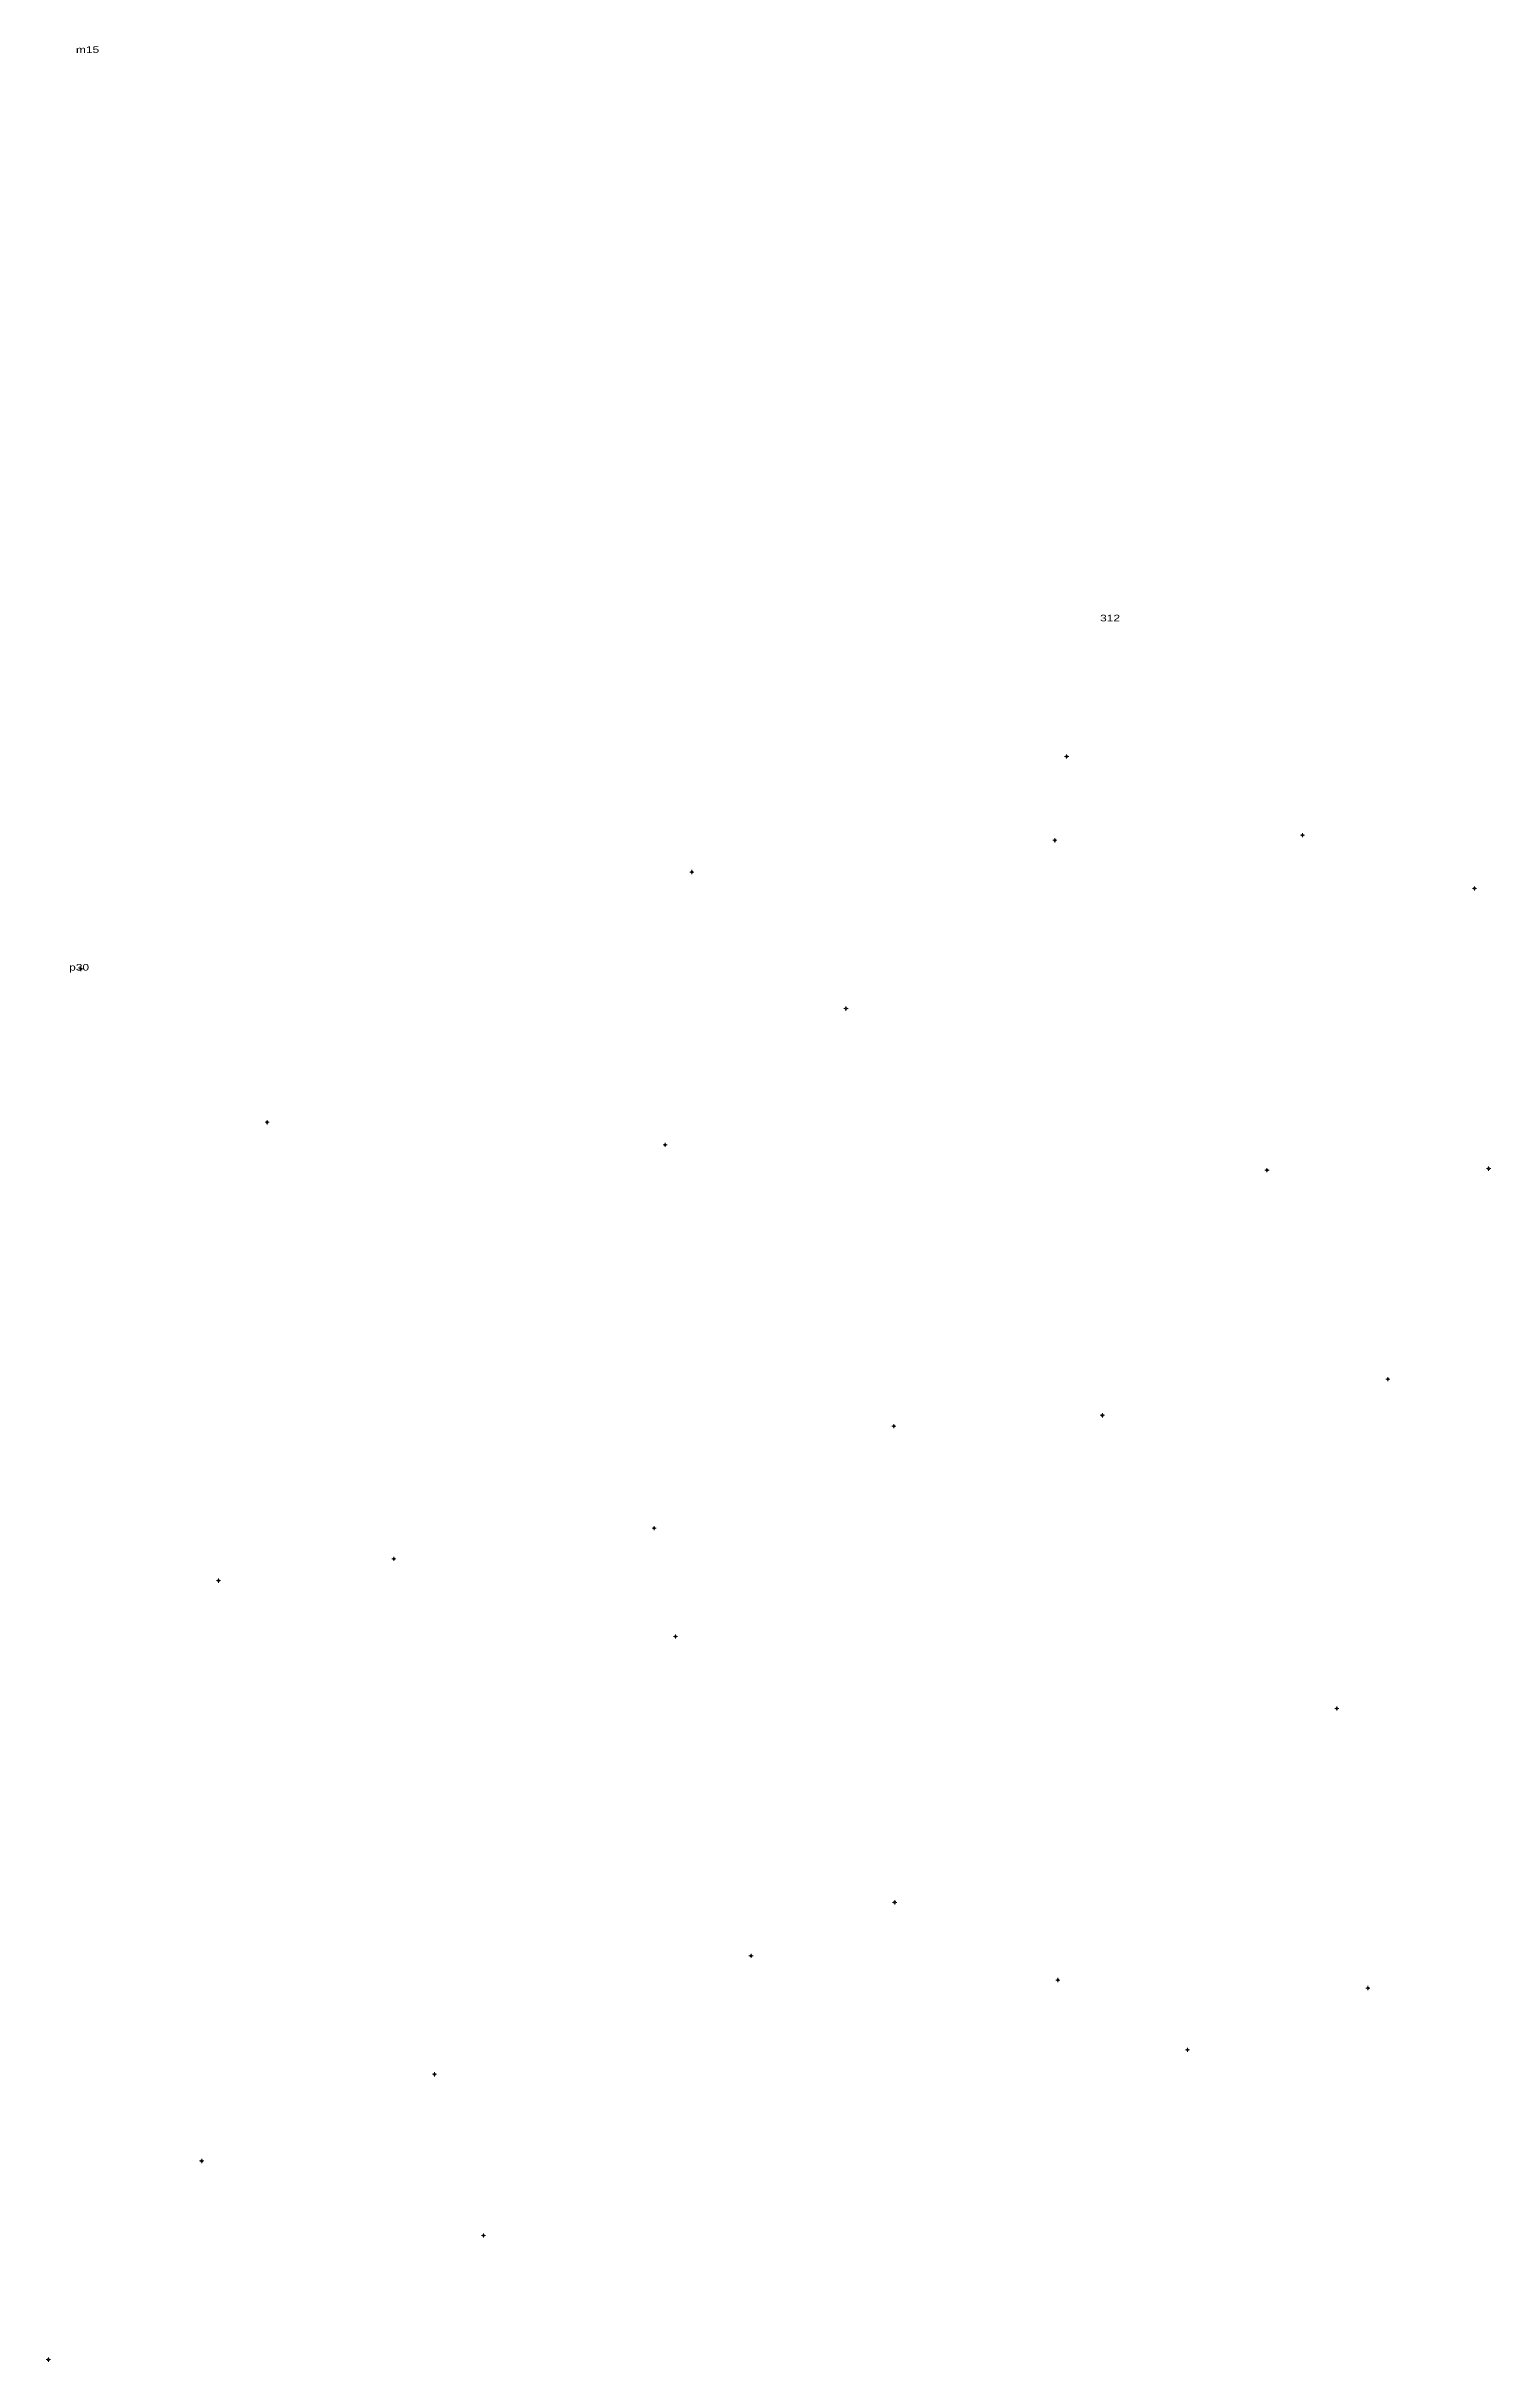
# Model space of a CAD drawing. Header units: metres. Extents: x 397680 to 399663, y 48567 to 49853.
# Drawn here: x 398740 to 399177, y 49001 to 49701 of the extents above; entities that cross this region are included whole.
import ezdxf
from ezdxf.enums import TextEntityAlignment as Align

# ---------------------------------------------------------------- set-up
doc = ezdxf.new("R2010")
doc.units = ezdxf.units.M
doc.header["$LTSCALE"] = 1.4
doc.layers.add('50', color=7, linetype='Continuous', lineweight=13)
doc.layers.add('52', color=7, linetype='Continuous')

msp = doc.modelspace()

# ---------------------------------------------------------------- hatches: boundary and pattern name
at = {"layer": '50'}
for points in [[(399048.555, 49486.198, 1), (399048.405, 49486.198, 1)], [(399048.555, 49486.198, 1), (399048.405, 49486.198, 1)], [(399045.013, 49460.865, 1), (399044.863, 49460.865, 1)], [(399045.013, 49460.865, 1), (399044.863, 49460.865, 1)], [(399119.826, 49462.438, 1), (399119.676, 49462.438, 1)], [(399119.826, 49462.438, 1), (399119.676, 49462.438, 1)], [(399119.826, 49462.438, 1), (399119.676, 49462.438, 1)], [(398935.344, 49451.289, 1), (398935.194, 49451.289, 1)], [(398935.344, 49451.289, 1), (398935.194, 49451.289, 1)], [(399171.79, 49446.34, 1), (399171.64, 49446.34, 1)], [(398750.734, 49422.009, 1), (398750.584, 49422.009, 1)], [(398981.9, 49410.027, 1), (398981.75, 49410.027, 1)], [(398981.9, 49410.027, 1), (398981.75, 49410.027, 1)], [(398807.056, 49375.681, 1), (398806.906, 49375.681, 1)], [(398927.271, 49368.854, 1), (398927.121, 49368.854, 1)], [(398927.271, 49368.854, 1), (398927.121, 49368.854, 1)], [(398927.271, 49368.854, 1), (398927.121, 49368.854, 1)], [(399176.035, 49361.682, 1), (399175.885, 49361.682, 1)], [(399109.068, 49361.212, 1), (399108.918, 49361.212, 1)], [(399109.068, 49361.212, 1), (399108.918, 49361.212, 1)], [(399145.562, 49298.051, 1), (399145.412, 49298.051, 1)], [(399059.346, 49287.166, 1), (399059.196, 49287.166, 1)], [(399059.346, 49287.166, 1), (399059.196, 49287.166, 1)], [(399059.346, 49287.166, 1), (399059.196, 49287.166, 1)], [(398996.35, 49283.857, 1), (398996.2, 49283.857, 1)], [(398996.35, 49283.857, 1), (398996.2, 49283.857, 1)], [(398923.979, 49253.083, 1), (398923.829, 49253.083, 1)], [(398923.979, 49253.083, 1), (398923.829, 49253.083, 1)], [(398923.979, 49253.083, 1), (398923.829, 49253.083, 1)], [(398845.323, 49243.81, 1), (398845.173, 49243.81, 1)], [(398792.324, 49237.208, 1), (398792.174, 49237.208, 1)], [(398792.324, 49237.208, 1), (398792.174, 49237.208, 1)], [(398930.375, 49220.352, 1), (398930.225, 49220.352, 1)], [(398930.375, 49220.352, 1), (398930.225, 49220.352, 1)], [(399130.166, 49198.568, 1), (399130.016, 49198.568, 1)], [(399130.166, 49198.568, 1), (399130.016, 49198.568, 1)], [(398996.613, 49140.025, 1), (398996.463, 49140.025, 1)], [(398996.613, 49140.025, 1), (398996.463, 49140.025, 1)], [(398996.613, 49140.025, 1), (398996.463, 49140.025, 1)], [(398953.202, 49123.874, 1), (398953.052, 49123.874, 1)], [(398953.202, 49123.874, 1), (398953.052, 49123.874, 1)], [(398953.202, 49123.874, 1), (398953.052, 49123.874, 1)], [(398953.202, 49123.874, 1), (398953.052, 49123.874, 1)], [(399045.915, 49116.563, 1), (399045.765, 49116.563, 1)], [(399045.915, 49116.563, 1), (399045.765, 49116.563, 1)], [(399045.915, 49116.563, 1), (399045.765, 49116.563, 1)], [(399139.573, 49114.131, 1), (399139.423, 49114.131, 1)], [(399085.087, 49095.449, 1), (399084.937, 49095.449, 1)], [(398857.583, 49088.076, 1), (398857.433, 49088.076, 1)], [(398857.583, 49088.076, 1), (398857.433, 49088.076, 1)], [(398857.583, 49088.076, 1), (398857.433, 49088.076, 1)], [(398857.583, 49088.076, 1), (398857.433, 49088.076, 1)], [(398787.271, 49061.898, 1), (398787.121, 49061.898, 1)], [(398787.271, 49061.898, 1), (398787.121, 49061.898, 1)], [(398872.394, 49039.379, 1), (398872.244, 49039.379, 1)], [(398740.952, 49001.885, 1), (398740.802, 49001.885, 1)]]:
    msp.add_hatch(color=256, dxfattribs=at).paths.add_polyline_path(points)

# ---------------------------------------------------------------- linework, layer by layer
for p, q in [((399048.17, 49486.2), (399047.86, 49486.2)), ((399048.17, 49486.2), (399047.86, 49486.2)), ((399048.48, 49486.82), (399048.48, 49486.51)), ((399048.48, 49486.82), (399048.48, 49486.51)), ((399048.48, 49485.89), (399048.48, 49485.57)), ((399048.48, 49485.89), (399048.48, 49485.57)), ((399049.1, 49486.2), (399048.79, 49486.2)), ((399049.1, 49486.2), (399048.79, 49486.2)), ((399044.63, 49460.86), (399044.31, 49460.86)), ((399044.63, 49460.86), (399044.31, 49460.86)), ((399044.94, 49461.49), (399044.94, 49461.18)), ((399044.94, 49461.49), (399044.94, 49461.18)), ((399044.94, 49460.55), (399044.94, 49460.24)), ((399044.94, 49460.55), (399044.94, 49460.24)), ((399045.56, 49460.86), (399045.25, 49460.86)), ((399045.56, 49460.86), (399045.25, 49460.86)), ((399119.44, 49462.44), (399119.13, 49462.44)), ((399119.44, 49462.44), (399119.13, 49462.44)), ((399119.44, 49462.44), (399119.13, 49462.44)), ((399119.75, 49463.06), (399119.75, 49462.75)), ((399119.75, 49463.06), (399119.75, 49462.75)), ((399119.75, 49463.06), (399119.75, 49462.75)), ((399119.75, 49462.13), (399119.75, 49461.81)), ((399119.75, 49462.13), (399119.75, 49461.81)), ((399119.75, 49462.13), (399119.75, 49461.81)), ((399120.38, 49462.44), (399120.06, 49462.44)), ((399120.38, 49462.44), (399120.06, 49462.44)), ((399120.38, 49462.44), (399120.06, 49462.44)), ((398934.96, 49451.29), (398934.64, 49451.29)), ((398934.96, 49451.29), (398934.64, 49451.29)), ((398935.27, 49451.91), (398935.27, 49451.6)), ((398935.27, 49451.91), (398935.27, 49451.6)), ((398935.27, 49450.98), (398935.27, 49450.66)), ((398935.27, 49450.98), (398935.27, 49450.66)), ((398935.89, 49451.29), (398935.58, 49451.29)), ((398935.89, 49451.29), (398935.58, 49451.29)), ((399171.4, 49446.34), (399171.09, 49446.34)), ((399171.72, 49446.96), (399171.72, 49446.65)), ((399171.72, 49446.03), (399171.72, 49445.71)), ((399172.34, 49446.34), (399172.03, 49446.34)), ((398750.35, 49422.01), (398750.03, 49422.01)), ((398750.66, 49422.63), (398750.66, 49422.32)), ((398750.66, 49421.7), (398750.66, 49421.38)), ((398751.28, 49422.01), (398750.97, 49422.01)), ((398981.82, 49410.65), (398981.82, 49410.34)), ((398981.82, 49410.65), (398981.82, 49410.34)), ((398981.51, 49410.03), (398981.2, 49410.03)), ((398981.51, 49410.03), (398981.2, 49410.03)), ((398981.82, 49409.71), (398981.82, 49409.4)), ((398981.82, 49409.71), (398981.82, 49409.4)), ((398982.45, 49410.03), (398982.14, 49410.03)), ((398982.45, 49410.03), (398982.14, 49410.03)), ((398806.67, 49375.68), (398806.36, 49375.68)), ((398806.98, 49376.31), (398806.98, 49375.99)), ((398807.61, 49375.68), (398807.29, 49375.68)), ((398806.98, 49375.37), (398806.98, 49375.06)), ((398926.88, 49368.85), (398926.57, 49368.85)), ((398926.88, 49368.85), (398926.57, 49368.85)), ((398926.88, 49368.85), (398926.57, 49368.85)), ((398927.2, 49369.48), (398927.2, 49369.17)), ((398927.2, 49369.48), (398927.2, 49369.17)), ((398927.2, 49369.48), (398927.2, 49369.17)), ((398927.82, 49368.85), (398927.51, 49368.85)), ((398927.82, 49368.85), (398927.51, 49368.85)), ((398927.82, 49368.85), (398927.51, 49368.85)), ((398927.2, 49368.54), (398927.2, 49368.23)), ((398927.2, 49368.54), (398927.2, 49368.23)), ((398927.2, 49368.54), (398927.2, 49368.23)), ((399108.99, 49361.84), (399108.99, 49361.52)), ((399108.99, 49361.84), (399108.99, 49361.52)), ((399175.65, 49361.68), (399175.34, 49361.68)), ((399175.96, 49362.31), (399175.96, 49361.99)), ((399176.58, 49361.68), (399176.27, 49361.68)), ((399108.68, 49361.21), (399108.37, 49361.21)), ((399108.68, 49361.21), (399108.37, 49361.21)), ((399108.99, 49360.9), (399108.99, 49360.59)), ((399108.99, 49360.9), (399108.99, 49360.59)), ((399109.62, 49361.21), (399109.31, 49361.21)), ((399109.62, 49361.21), (399109.31, 49361.21)), ((399175.96, 49361.37), (399175.96, 49361.06)), ((399145.49, 49298.68), (399145.49, 49298.36)), ((399145.17, 49298.05), (399144.86, 49298.05)), ((399145.49, 49297.74), (399145.49, 49297.43)), ((399146.11, 49298.05), (399145.8, 49298.05)), ((399058.96, 49287.17), (399058.65, 49287.17)), ((399058.96, 49287.17), (399058.65, 49287.17)), ((399058.96, 49287.17), (399058.65, 49287.17)), ((399059.27, 49287.79), (399059.27, 49287.48)), ((399059.27, 49287.79), (399059.27, 49287.48)), ((399059.27, 49287.79), (399059.27, 49287.48)), ((399059.27, 49286.85), (399059.27, 49286.54)), ((399059.27, 49286.85), (399059.27, 49286.54)), ((399059.27, 49286.85), (399059.27, 49286.54)), ((399059.9, 49287.17), (399059.58, 49287.17)), ((399059.9, 49287.17), (399059.58, 49287.17)), ((399059.9, 49287.17), (399059.58, 49287.17)), ((398995.96, 49283.86), (398995.65, 49283.86)), ((398995.96, 49283.86), (398995.65, 49283.86)), ((398996.28, 49284.48), (398996.28, 49284.17)), ((398996.28, 49284.48), (398996.28, 49284.17)), ((398996.28, 49283.54), (398996.28, 49283.23)), ((398996.28, 49283.54), (398996.28, 49283.23)), ((398996.9, 49283.86), (398996.59, 49283.86)), ((398996.9, 49283.86), (398996.59, 49283.86)), ((398923.59, 49253.08), (398923.28, 49253.08)), ((398923.59, 49253.08), (398923.28, 49253.08)), ((398923.59, 49253.08), (398923.28, 49253.08)), ((398923.9, 49253.71), (398923.9, 49253.4)), ((398923.9, 49253.71), (398923.9, 49253.4)), ((398923.9, 49253.71), (398923.9, 49253.4)), ((398923.9, 49252.77), (398923.9, 49252.46)), ((398923.9, 49252.77), (398923.9, 49252.46)), ((398923.9, 49252.77), (398923.9, 49252.46)), ((398924.53, 49253.08), (398924.22, 49253.08)), ((398924.53, 49253.08), (398924.22, 49253.08)), ((398924.53, 49253.08), (398924.22, 49253.08)), ((398844.94, 49243.81), (398844.62, 49243.81)), ((398845.25, 49244.44), (398845.25, 49244.12)), ((398845.25, 49243.5), (398845.25, 49243.19)), ((398845.87, 49243.81), (398845.56, 49243.81)), ((398791.94, 49237.21), (398791.62, 49237.21)), ((398791.94, 49237.21), (398791.62, 49237.21)), ((398792.25, 49237.83), (398792.25, 49237.52)), ((398792.25, 49237.83), (398792.25, 49237.52)), ((398792.25, 49236.9), (398792.25, 49236.58)), ((398792.25, 49236.9), (398792.25, 49236.58)), ((398792.87, 49237.21), (398792.56, 49237.21)), ((398792.87, 49237.21), (398792.56, 49237.21)), ((398929.99, 49220.35), (398929.68, 49220.35)), ((398929.99, 49220.35), (398929.68, 49220.35)), ((398930.3, 49220.98), (398930.3, 49220.66)), ((398930.3, 49220.98), (398930.3, 49220.66)), ((398930.3, 49220.04), (398930.3, 49219.73)), ((398930.3, 49220.04), (398930.3, 49219.73)), ((398930.92, 49220.35), (398930.61, 49220.35)), ((398930.92, 49220.35), (398930.61, 49220.35)), ((399129.78, 49198.57), (399129.47, 49198.57)), ((399129.78, 49198.57), (399129.47, 49198.57)), ((399130.09, 49199.19), (399130.09, 49198.88)), ((399130.09, 49199.19), (399130.09, 49198.88)), ((399130.09, 49198.26), (399130.09, 49197.94)), ((399130.09, 49198.26), (399130.09, 49197.94)), ((399130.72, 49198.57), (399130.4, 49198.57)), ((399130.72, 49198.57), (399130.4, 49198.57)), ((398996.23, 49140.02), (398995.91, 49140.02)), ((398996.23, 49140.02), (398995.91, 49140.02)), ((398996.23, 49140.02), (398995.91, 49140.02)), ((398996.54, 49140.65), (398996.54, 49140.34)), ((398996.54, 49140.65), (398996.54, 49140.34)), ((398996.54, 49140.65), (398996.54, 49140.34)), ((398996.54, 49139.71), (398996.54, 49139.4)), ((398996.54, 49139.71), (398996.54, 49139.4)), ((398996.54, 49139.71), (398996.54, 49139.4)), ((398997.16, 49140.02), (398996.85, 49140.02)), ((398997.16, 49140.02), (398996.85, 49140.02)), ((398997.16, 49140.02), (398996.85, 49140.02)), ((398952.81, 49123.87), (398952.5, 49123.87)), ((398952.81, 49123.87), (398952.5, 49123.87)), ((398952.81, 49123.87), (398952.5, 49123.87)), ((398952.81, 49123.87), (398952.5, 49123.87)), ((398953.13, 49124.5), (398953.13, 49124.19)), ((398953.13, 49124.5), (398953.13, 49124.19)), ((398953.13, 49124.5), (398953.13, 49124.19)), ((398953.13, 49124.5), (398953.13, 49124.19)), ((398953.75, 49123.87), (398953.44, 49123.87)), ((398953.75, 49123.87), (398953.44, 49123.87)), ((398953.75, 49123.87), (398953.44, 49123.87)), ((398953.75, 49123.87), (398953.44, 49123.87)), ((398953.13, 49123.56), (398953.13, 49123.25)), ((398953.13, 49123.56), (398953.13, 49123.25)), ((398953.13, 49123.56), (398953.13, 49123.25)), ((398953.13, 49123.56), (398953.13, 49123.25)), ((399045.84, 49117.19), (399045.84, 49116.88)), ((399045.84, 49117.19), (399045.84, 49116.88)), ((399045.84, 49117.19), (399045.84, 49116.88)), ((399045.53, 49116.56), (399045.22, 49116.56)), ((399045.53, 49116.56), (399045.22, 49116.56)), ((399045.53, 49116.56), (399045.22, 49116.56)), ((399045.84, 49116.25), (399045.84, 49115.94)), ((399045.84, 49116.25), (399045.84, 49115.94)), ((399045.84, 49116.25), (399045.84, 49115.94)), ((399046.46, 49116.56), (399046.15, 49116.56)), ((399046.46, 49116.56), (399046.15, 49116.56)), ((399046.46, 49116.56), (399046.15, 49116.56)), ((399139.19, 49114.13), (399138.87, 49114.13)), ((399139.5, 49114.76), (399139.5, 49114.44)), ((399139.5, 49113.82), (399139.5, 49113.51)), ((399140.12, 49114.13), (399139.81, 49114.13)), ((399085.01, 49096.07), (399085.01, 49095.76)), ((399084.7, 49095.45), (399084.39, 49095.45)), ((399085.01, 49095.14), (399085.01, 49094.82)), ((399085.64, 49095.45), (399085.32, 49095.45)), ((398857.2, 49088.08), (398856.88, 49088.08)), ((398857.2, 49088.08), (398856.88, 49088.08)), ((398857.2, 49088.08), (398856.88, 49088.08)), ((398857.2, 49088.08), (398856.88, 49088.08)), ((398857.51, 49088.7), (398857.51, 49088.39)), ((398857.51, 49088.7), (398857.51, 49088.39)), ((398857.51, 49088.7), (398857.51, 49088.39)), ((398857.51, 49088.7), (398857.51, 49088.39)), ((398857.51, 49087.76), (398857.51, 49087.45)), ((398857.51, 49087.76), (398857.51, 49087.45)), ((398857.51, 49087.76), (398857.51, 49087.45)), ((398857.51, 49087.76), (398857.51, 49087.45)), ((398858.13, 49088.08), (398857.82, 49088.08)), ((398858.13, 49088.08), (398857.82, 49088.08)), ((398858.13, 49088.08), (398857.82, 49088.08)), ((398858.13, 49088.08), (398857.82, 49088.08)), ((398786.88, 49061.9), (398786.57, 49061.9)), ((398786.88, 49061.9), (398786.57, 49061.9)), ((398787.2, 49062.52), (398787.2, 49062.21)), ((398787.2, 49062.52), (398787.2, 49062.21)), ((398787.2, 49061.59), (398787.2, 49061.27)), ((398787.2, 49061.59), (398787.2, 49061.27)), ((398787.82, 49061.9), (398787.51, 49061.9)), ((398787.82, 49061.9), (398787.51, 49061.9)), ((398872.32, 49040), (398872.32, 49039.69)), ((398872.01, 49039.38), (398871.69, 49039.38)), ((398872.32, 49039.07), (398872.32, 49038.75)), ((398872.94, 49039.38), (398872.63, 49039.38)), ((398740.56, 49001.88), (398740.25, 49001.88)), ((398740.88, 49002.51), (398740.88, 49002.2)), ((398740.88, 49001.57), (398740.88, 49001.26)), ((398741.5, 49001.88), (398741.19, 49001.88))]:
    msp.add_line(p, q, dxfattribs=at)
for centre, radius in [((399048.48, 49486.198), 0.312), ((399048.48, 49486.198), 0.312), ((399048.48, 49486.198), 0.075), ((399048.48, 49486.198), 0.075), ((399044.938, 49460.865), 0.312), ((399044.938, 49460.865), 0.312), ((399044.938, 49460.865), 0.075), ((399044.938, 49460.865), 0.075), ((399119.751, 49462.438), 0.312), ((399119.751, 49462.438), 0.312), ((399119.751, 49462.438), 0.312), ((399119.751, 49462.438), 0.075), ((399119.751, 49462.438), 0.075), ((399119.751, 49462.438), 0.075), ((398935.269, 49451.289), 0.312), ((398935.269, 49451.289), 0.312), ((398935.269, 49451.289), 0.075), ((398935.269, 49451.289), 0.075), ((399171.715, 49446.34), 0.312), ((399171.715, 49446.34), 0.075), ((398750.659, 49422.009), 0.312), ((398750.659, 49422.009), 0.075), ((398981.825, 49410.027), 0.312), ((398981.825, 49410.027), 0.312), ((398981.825, 49410.027), 0.075), ((398981.825, 49410.027), 0.075), ((398806.981, 49375.681), 0.312), ((398806.981, 49375.681), 0.075), ((398927.196, 49368.854), 0.312), ((398927.196, 49368.854), 0.312), ((398927.196, 49368.854), 0.312), ((398927.196, 49368.854), 0.075), ((398927.196, 49368.854), 0.075), ((398927.196, 49368.854), 0.075), ((399175.96, 49361.682), 0.312), ((399175.96, 49361.682), 0.075), ((399108.993, 49361.212), 0.312), ((399108.993, 49361.212), 0.312), ((399108.993, 49361.212), 0.075), ((399108.993, 49361.212), 0.075), ((399145.487, 49298.051), 0.312), ((399145.487, 49298.051), 0.075), ((399059.271, 49287.166), 0.312), ((399059.271, 49287.166), 0.312), ((399059.271, 49287.166), 0.312), ((399059.271, 49287.166), 0.075), ((399059.271, 49287.166), 0.075), ((399059.271, 49287.166), 0.075), ((398996.275, 49283.857), 0.312), ((398996.275, 49283.857), 0.312), ((398996.275, 49283.857), 0.075), ((398996.275, 49283.857), 0.075), ((398923.904, 49253.083), 0.312), ((398923.904, 49253.083), 0.312), ((398923.904, 49253.083), 0.312), ((398923.904, 49253.083), 0.075), ((398923.904, 49253.083), 0.075), ((398923.904, 49253.083), 0.075), ((398845.248, 49243.81), 0.312), ((398845.248, 49243.81), 0.075), ((398792.249, 49237.208), 0.312), ((398792.249, 49237.208), 0.312), ((398792.249, 49237.208), 0.075), ((398792.249, 49237.208), 0.075), ((398930.3, 49220.352), 0.312), ((398930.3, 49220.352), 0.312), ((398930.3, 49220.352), 0.075), ((398930.3, 49220.352), 0.075), ((399130.091, 49198.568), 0.312), ((399130.091, 49198.568), 0.312), ((399130.091, 49198.568), 0.075), ((399130.091, 49198.568), 0.075), ((398996.538, 49140.025), 0.312), ((398996.538, 49140.025), 0.312), ((398996.538, 49140.025), 0.312), ((398996.538, 49140.025), 0.075), ((398996.538, 49140.025), 0.075), ((398996.538, 49140.025), 0.075), ((398953.127, 49123.874), 0.312), ((398953.127, 49123.874), 0.312), ((398953.127, 49123.874), 0.312), ((398953.127, 49123.874), 0.312), ((398953.127, 49123.874), 0.075), ((398953.127, 49123.874), 0.075), ((398953.127, 49123.874), 0.075), ((398953.127, 49123.874), 0.075), ((399045.84, 49116.563), 0.312), ((399045.84, 49116.563), 0.312), ((399045.84, 49116.563), 0.312), ((399045.84, 49116.563), 0.075), ((399045.84, 49116.563), 0.075), ((399045.84, 49116.563), 0.075), ((399139.498, 49114.131), 0.312), ((399139.498, 49114.131), 0.075), ((399085.012, 49095.449), 0.312), ((399085.012, 49095.449), 0.075), ((398857.508, 49088.076), 0.312), ((398857.508, 49088.076), 0.312), ((398857.508, 49088.076), 0.312), ((398857.508, 49088.076), 0.312), ((398857.508, 49088.076), 0.075), ((398857.508, 49088.076), 0.075), ((398857.508, 49088.076), 0.075), ((398857.508, 49088.076), 0.075), ((398787.196, 49061.898), 0.312), ((398787.196, 49061.898), 0.312), ((398787.196, 49061.898), 0.075), ((398787.196, 49061.898), 0.075), ((398872.319, 49039.379), 0.312), ((398872.319, 49039.379), 0.075), ((398740.877, 49001.885), 0.312), ((398740.877, 49001.885), 0.075)]:
    msp.add_circle(centre, radius, dxfattribs=at)

# ---------------------------------------------------------------- texts
at = {"layer": '50', "width": 1.35}
for s, p in [('m15  ', (398753.725, 49698.73)), ('p30  ', (398751.165, 49421.51))]:
    msp.add_text(s, height=2, dxfattribs=at).set_placement(p, align=Align.CENTER)
at = {"layer": '52', "width": 1.35}
msp.add_text('312  ', height=2, dxfattribs=at).set_placement((399062.605, 49527.01), align=Align.CENTER)

doc.saveas('drawing.dxf')
